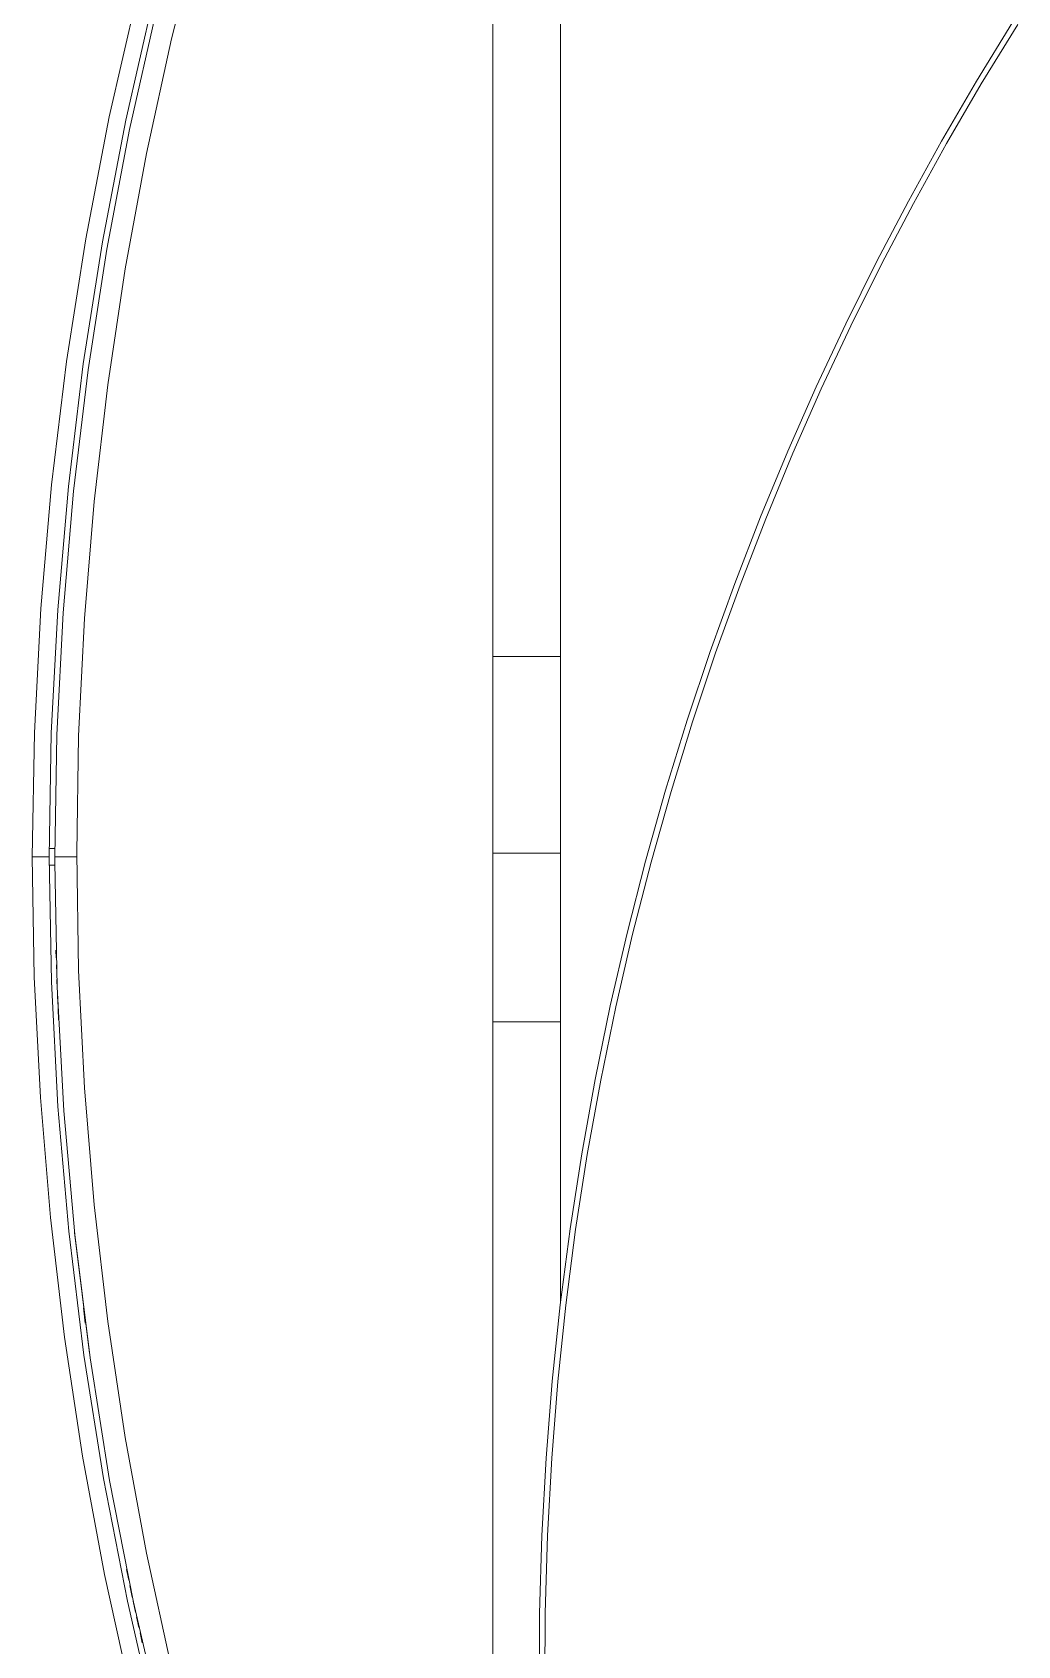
# Model space of a CAD drawing. Header units: inches. Extents: x 214 to 477, y -11 to 187.
# Drawn here: x 360.48 to 367.38, y 16.03 to 27.33 of the extents above; entities that cross this region are included whole.
import ezdxf

# ---------------------------------------------------------------- set-up
doc = ezdxf.new("R2010")
doc.units = ezdxf.units.IN
doc.layers.add('ZANO_R', color=7, linetype='Continuous', lineweight=0)

msp = doc.modelspace()

# ---------------------------------------------------------------- linework, layer by layer
at = {"layer": 'ZANO_R'}
for p, q in [((364.17683, 34.11562), (364.17683, 18.43537)), ((363.70439, 10.55095), (363.70439, 32.618)), ((361.45355, 27.28826), (361.6552, 28.08525)), ((361.01856, 26.74099), (361.21212, 27.58902)), ((361.13415, 26.7167), (361.3268, 27.56075)), ((361.34937, 27.48745), (361.16115, 26.65342)), ((367.34436, 27.40679), (367.08888, 26.99015)), ((367.12268, 26.97205), (367.3777, 27.38794)), ((361.27834, 26.48505), (361.45355, 27.28826)), ((367.08888, 26.99015), (366.84498, 26.57154)), ((366.87923, 26.55421), (367.12268, 26.97205)), ((360.85439, 25.88679), (361.01856, 26.74099)), ((360.97075, 25.86651), (361.13415, 26.7167)), ((361.16115, 26.65342), (361.00151, 25.81345)), ((366.84498, 26.57154), (366.61258, 26.15138)), ((366.64725, 26.13481), (366.87923, 26.55421)), ((361.12977, 25.67649), (361.27834, 26.48505)), ((366.61258, 26.15138), (366.38958, 25.72617)), ((366.42466, 25.71038), (366.64725, 26.13481)), ((360.71981, 25.02744), (360.85439, 25.88679)), ((360.83679, 25.01118), (360.97075, 25.86651)), ((361.00151, 25.81345), (360.87064, 24.96853)), ((361.00798, 24.86346), (361.12977, 25.67649)), ((366.38958, 25.72617), (366.17421, 25.29224)), ((366.20967, 25.27724), (366.42466, 25.71038)), ((366.17421, 25.29224), (365.96686, 24.84974)), ((366.0027, 24.83554), (366.20967, 25.27724)), ((360.61496, 24.16394), (360.71981, 25.02744)), ((360.73244, 24.15173), (360.83679, 25.01118)), ((360.87064, 24.96853), (360.7687, 24.11962)), ((360.91312, 24.04685), (361.00798, 24.86346)), ((365.96686, 24.84974), (365.76793, 24.39882)), ((365.80414, 24.38544), (366.0027, 24.83554)), ((365.76793, 24.39882), (365.57782, 23.93969)), ((365.61437, 23.92714), (365.80414, 24.38544)), ((360.53998, 23.29735), (360.61496, 24.16394)), ((360.65781, 23.2892), (360.73244, 24.15173)), ((360.7687, 24.11962), (360.6958, 23.26774)), ((360.84529, 23.22755), (360.91312, 24.04685)), ((365.57782, 23.93969), (365.3969, 23.47254)), ((365.43379, 23.46085), (365.61437, 23.92714)), ((365.3969, 23.47254), (365.22558, 22.99763)), ((365.26278, 22.98679), (365.43379, 23.46085)), ((360.49495, 22.42868), (360.53998, 23.29735)), ((360.613, 22.42461), (360.65781, 23.2892)), ((360.6958, 23.26774), (360.65202, 22.41386)), ((360.80456, 22.40646), (360.84529, 23.22755)), ((364.17683, 22.96244), (363.70439, 22.96244)), ((365.22558, 22.99763), (365.06423, 22.51518)), ((365.10172, 22.50523), (365.26278, 22.98679)), ((365.06423, 22.51518), (364.91323, 22.0255)), ((364.95099, 22.01643), (365.10172, 22.50523)), ((360.47994, 21.55898), (360.49495, 22.42868)), ((360.59805, 21.55898), (360.613, 22.42461)), ((360.65202, 22.41386), (360.63742, 21.55898)), ((360.79098, 21.58448), (360.80456, 22.40646)), ((364.91323, 22.0255), (364.77294, 21.52886)), ((364.81096, 21.5207), (364.95099, 22.01643)), ((360.47994, 21.49992), (360.47994, 21.61803)), ((360.48001, 21.61803), (360.47994, 21.61803)), ((360.63749, 21.61803), (360.59812, 21.61803)), ((360.80456, 20.76249), (360.79098, 21.58448)), ((363.70439, 21.58448), (364.17683, 21.58448)), ((360.49405, 20.71596), (360.47994, 21.55898)), ((360.47994, 21.55898), (360.59805, 21.55898)), ((360.61332, 20.68411), (360.59805, 21.55898)), ((360.63749, 21.49992), (360.59812, 21.49992)), ((360.63742, 21.55885), (360.71616, 21.55898)), ((360.63742, 21.55898), (360.79099, 21.55898)), ((360.63745, 21.51948), (360.63742, 21.55885)), ((360.65393, 20.64983), (360.63745, 21.51948)), ((364.77294, 21.52886), (364.64372, 21.02559)), ((364.68197, 21.01834), (364.81096, 21.5207)), ((364.64372, 21.02559), (364.52591, 20.51602)), ((364.56438, 20.5097), (364.68197, 21.01834)), ((360.64739, 20.85256), (360.64594, 20.90604)), ((360.65068, 20.74423), (360.64883, 20.80323)), ((360.53635, 19.87388), (360.49405, 20.71596)), ((360.65909, 19.8103), (360.61332, 20.68411)), ((360.65445, 20.63578), (360.65215, 20.70027)), ((360.84529, 19.9414), (360.80456, 20.76249)), ((360.70061, 19.78127), (360.65393, 20.64983)), ((360.65869, 20.52721), (360.6559, 20.59715)), ((360.66341, 20.41854), (360.66008, 20.49389)), ((364.52591, 20.51602), (364.41986, 20.00053)), ((364.45852, 19.99515), (364.56438, 20.5097)), ((363.70439, 20.40337), (364.17683, 20.40337)), ((364.41986, 20.00053), (364.32587, 19.47949)), ((360.91312, 19.1221), (360.84529, 19.9414)), ((364.3647, 19.47505), (364.45852, 19.99515)), ((360.6068, 19.03369), (360.53635, 19.87388)), ((360.73532, 18.93862), (360.65909, 19.8103)), ((360.77742, 18.91485), (360.70061, 19.78127)), ((364.32587, 19.47949), (364.24425, 18.95329)), ((364.28323, 18.94981), (364.3647, 19.47505)), ((361.00798, 18.30549), (360.91312, 19.1221)), ((360.70533, 18.19632), (360.6068, 19.03369)), ((360.84191, 18.07013), (360.73532, 18.93862)), ((360.87989, 18.0828), (360.77598, 18.92845)), ((360.88428, 18.05163), (360.77742, 18.91485)), ((364.24425, 18.95329), (364.1753, 18.42237)), ((364.2144, 18.41986), (364.28323, 18.94981)), ((364.1753, 18.42237), (364.11928, 17.88716)), ((364.15848, 17.88562), (364.2144, 18.41986)), ((360.85109, 18.2948), (360.83748, 18.40004)), ((361.12977, 17.49247), (361.00798, 18.30549)), ((360.83182, 17.36273), (360.70533, 18.19632)), ((360.97874, 17.20589), (360.84191, 18.07013)), ((361.02106, 17.19264), (360.88428, 18.05163)), ((364.11928, 17.88716), (364.07643, 17.34812)), ((364.11571, 17.34756), (364.15848, 17.88562)), ((361.27834, 16.6839), (361.12977, 17.49247)), ((360.98612, 16.53383), (360.83182, 17.36273)), ((364.07643, 17.34812), (364.04699, 16.80571)), ((364.08633, 16.80614), (364.11571, 17.34756)), ((361.14563, 16.34695), (360.97874, 17.20589)), ((361.18759, 16.33891), (361.02106, 17.19264)), ((364.04699, 16.80571), (364.03117, 16.26044)), ((364.07053, 16.26185), (364.08633, 16.80614)), ((361.45355, 15.88069), (361.27834, 16.6839)), ((361.16807, 15.71055), (360.98612, 16.53383)), ((361.15495, 16.49445), (361.1398, 16.56835)), ((361.17717, 16.38801), (361.16256, 16.45773)), ((361.17971, 16.37599), (361.16256, 16.45773)), ((361.34238, 15.49435), (361.14563, 16.34695)), ((361.19989, 16.28153), (361.18584, 16.34713)), ((361.20263, 16.26884), (361.18584, 16.34713)), ((361.38367, 15.49149), (361.18759, 16.33891)), ((361.2231, 16.17501), (361.20963, 16.23654)), ((361.22604, 16.16166), (361.20963, 16.23654)), ((364.03117, 16.26044), (364.02914, 15.71279)), ((364.06851, 15.7152), (364.07053, 16.26185)), ((361.2468, 16.06846), (361.23395, 16.12596)), ((361.24996, 16.05444), (361.23395, 16.12596))]:
    msp.add_line(p, q, dxfattribs=at)

doc.saveas('drawing.dxf')
